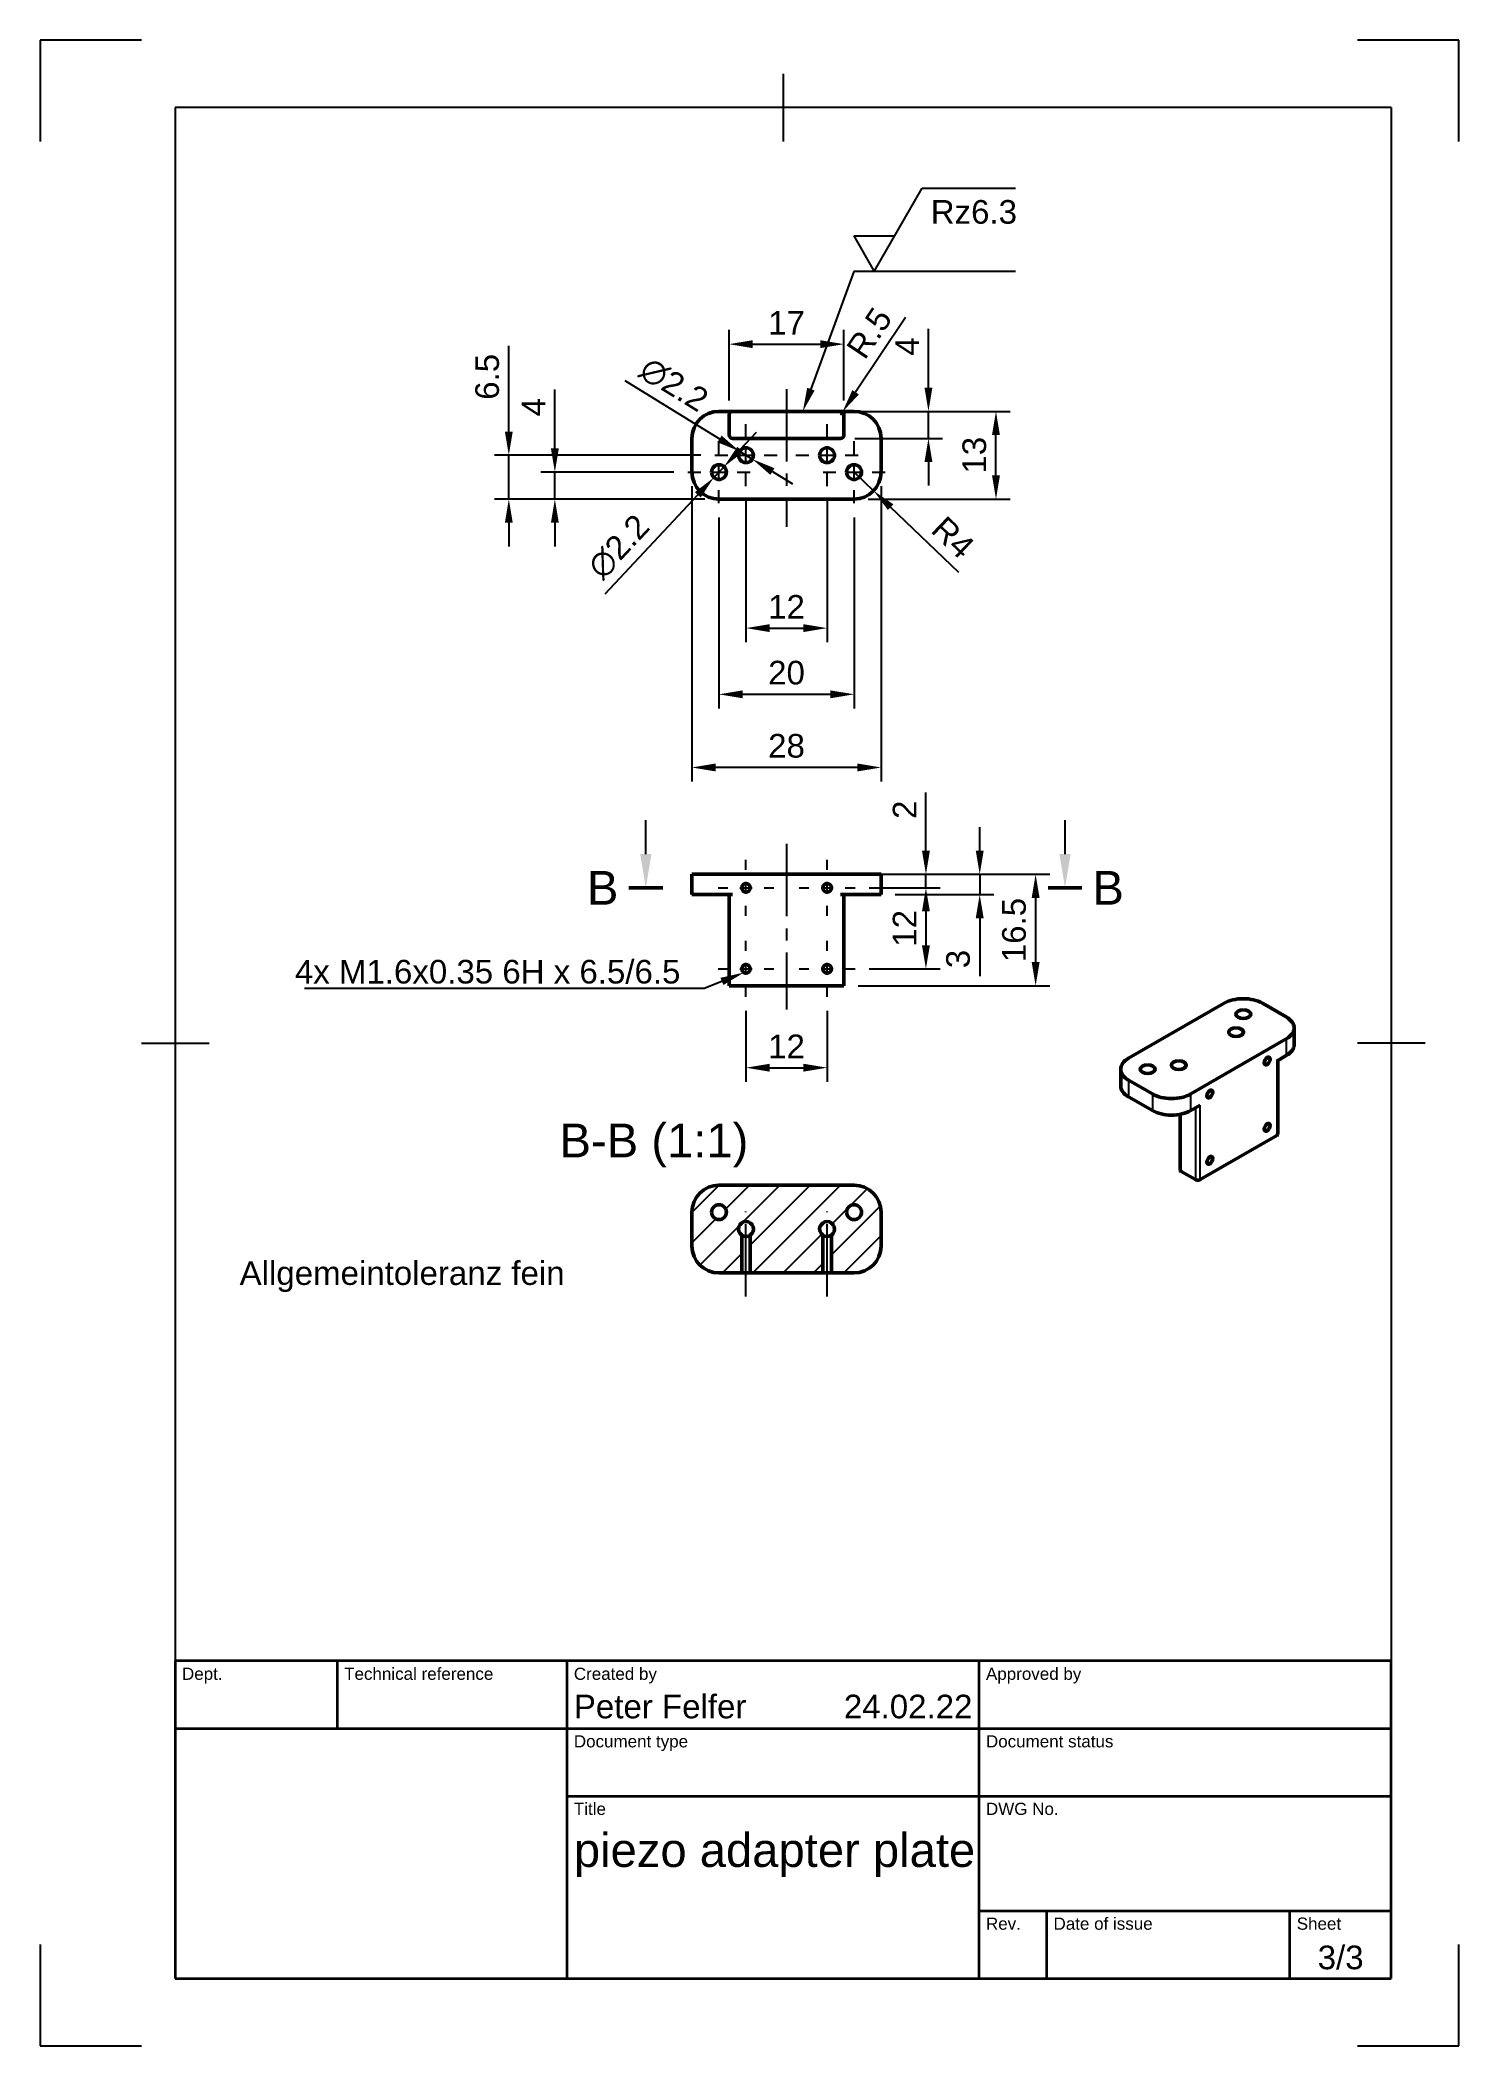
# Model space of a CAD drawing. Header units: millimetres. Extents: x 0 to 210, y 0 to 297.
import ezdxf
from ezdxf import colors
from ezdxf.entities.mleader import LeaderData, LeaderLine
from ezdxf.enums import TextEntityAlignment as Align
from ezdxf.math import Vec2, Vec3

# ---------------------------------------------------------------- set-up
doc = ezdxf.new("R2010")
doc.units = ezdxf.units.MM
doc.header["$LTSCALE"] = 0.75
doc.linetypes.add('CENTER2', pattern=[28.575, 19.05, -3.175, 3.175, -3.175])
for name, color, linetype, lineweight in [('Border', 7, 'Continuous', 25), ('FD_Dimensions', 7, 'Continuous', 25), ('GD&T Symbols', 7, 'Continuous', 25), ('Hatching', 7, 'Continuous', 25), ('Hole Notes', 7, 'Continuous', 25), ('Notes', 7, 'Continuous', 25), ('Section Lines', 7, 'Continuous', 25), ('Smart Centers', 7, 'CENTER2', 25), ('TitleBlock', 7, 'Continuous', 35), ('View Labels', 7, 'Continuous', 25), ('Visible', 7, 'Continuous', 50), ('Visible Narrow', 7, 'Continuous', 25)]:
    doc.layers.add(name, color=color, linetype=linetype, lineweight=lineweight)
doc.styles.add('CustomTextStyle0', font='arial.ttf', dxfattribs={"height": 3.5})
doc.styles.add('FusionTitle', font='arial.ttf')
doc.styles.get("Standard").update_dxf_attribs({"font": 'arial.ttf'})
doc.dimstyles.new('Dim-ISO-25', dxfattribs={"dimtxt": 3.5, "dimasz": 3.5, "dimexe": 2.1, "dimexo": 2.1, "dimgap": 1.4, "dimtad": 1, "dimzin": 12, "dimdsep": 46, "dimtxsty": 'Standard', "dimcen": 0, "dimazin": 3, "dimtp": 0.1, "dimtm": 0.1, "dimtfac": 0.714286, "dimtmove": 0, "dimatfit": 3, "dimfxl": 1, "dimtzin": 12, "dimarcsym": 0})

# ---------------------------------------------------------------- blocks, each defined once
blk = doc.blocks.new('ISO_A4(P)_SHEET')
at = {"layer": 'Border'}
for p, q in [((110, 292), (110, 282)), ((200, 287), (20, 287)), ((20, 287), (20, 10)), ((200, 287), (200, 10)), ((15, 148.5), (25, 148.5)), ((205, 148.5), (195, 148.5)), ((20, 10), (200, 10))]:
    blk.add_line(p, q, dxfattribs=at)
at = {"layer": 'Defpoints'}
for p, q in [((15, 297), (0, 297)), ((0, 297), (0, 282)), ((210, 297), (195, 297)), ((210, 282), (210, 297)), ((0, 15), (0, 0)), ((210, 0), (210, 15)), ((0, 0), (15, 0)), ((195, 0), (210, 0))]:
    blk.add_line(p, q, dxfattribs=at)
blk = doc.blocks.new('ISO_TITLEBLOCK')
at = {"layer": 'TitleBlock'}
for p, q in [((0, 47), (-180, 47)), ((-180, 47), (-180, 0)), ((-156, 37), (-156, 47)), ((-122, 0), (-122, 47)), ((-61, 0), (-61, 47)), ((0, 0), (0, 47)), ((-180, 37), (0, 37)), ((-122, 27), (0, 27)), ((-61, 10), (0, 10)), ((-51, 0), (-51, 10)), ((-15, 0), (-15, 10)), ((-180, 0), (0, 0))]:
    blk.add_line(p, q, dxfattribs=at)
at = {"layer": 'TitleBlock', "style": 'FusionTitle'}
for s, p in [('Dept.', (-179, 46)), ('Technical reference', (-155, 46)), ('Created by', (-121, 46)), ('Approved by', (-60, 46)), ('Document type', (-121, 36)), ('Document status', (-60, 36)), ('Title', (-121, 26)), ('DWG No.', (-60, 26)), ('Rev.', (-60, 9)), ('Date of issue', (-50, 9)), ('Sheet', (-14, 9))]:
    blk.add_text(s, height=1.8, dxfattribs=at).set_placement(p, align=Align.TOP_LEFT)
for tag, height, p in [('DEPT', 3.5, (-179, 42)), ('TECHNICAL_REFERENCE', 3.5, (-155, 42)), ('CREATED_BY', 3.5, (-121, 42)), ('APPROVED_BY', 3.5, (-60, 42)), ('DOCUMENT_TYPE', 3.5, (-121, 32)), ('DOCUMENT_STATUS', 3.5, (-60, 32)), ('TITLE_1', 5, (-121, 21.5)), ('TITLE_2', 5, (-121, 14)), ('TITLE_3', 5, (-121, 6.5)), ('DATE_OF_ISSUE', 3.5, (-50, 5))]:
    blk.add_attdef(tag, text='', height=height, dxfattribs=at).set_placement(p, align=Align.TOP_LEFT)
for tag, p in [('CREATED_DATE', (-62, 42)), ('APPROVED_DATE', (-0.99, 42))]:
    blk.add_attdef(tag, text='', height=3.5, dxfattribs=at).set_placement(p, align=Align.TOP_RIGHT)
for tag, height, p in [('DRAWING_NUMBER', 5, (-30.5, 19.75)), ('REV', 3.5, (-56, 4.85)), ('SHEET', 3.5, (-7.5, 4.85))]:
    blk.add_attdef(tag, text='', height=height, dxfattribs=at).set_placement(p, align=Align.TOP_CENTER)
blk = doc.blocks.new('*U7')
at = {"layer": 'Smart Centers', "color": 0, "ltscale": 0.75, "transparency": 16777216}
blk.add_line((0, 9.777818), (0, -10.579279), dxfattribs=at)
blk = doc.blocks.new('*U8')
at = {"layer": 'Smart Centers', "color": 0, "ltscale": 0.75, "transparency": 16777216}
blk.add_line((0, 14.24499), (0, -10.25), dxfattribs=at)
blk = doc.blocks.new('*D37')
at = {"layer": 'Defpoints', "color": 0, "transparency": 16777216}
for p in [(120.480697, 242.031901), (141.480697, 242.031901), (120.480697, 229.031901)]:
    blk.add_point(p, dxfattribs=at)
at = {"layer": 'FD_Dimensions', "lineweight": -2, "transparency": 16777216}
for p, q in [((122.580697, 242.031901), (143.580697, 242.031901)), ((141.480697, 232.531901), (141.480697, 238.531901)), ((122.580697, 229.031901), (143.580697, 229.031901))]:
    blk.add_line(p, q, dxfattribs=at)
at = {"layer": 'FD_Dimensions', "transparency": 16777216}
for points in [[(140.897364, 238.531901), (142.06403, 238.531901), (141.480697, 242.031901)], [(140.897364, 232.531901), (142.06403, 232.531901), (141.480697, 229.031901)]]:
    blk.add_solid(points, dxfattribs=at)
at = {"layer": 'FD_Dimensions', "color": 0, "transparency": 16777216, "insert": (138.292498, 235.531901), "char_height": 3.5, "attachment_point": 5, "rotation": 90}
blk.add_mtext('13', dxfattribs=at)
blk = doc.blocks.new('*D38')
at = {"layer": 'Defpoints', "color": 0, "transparency": 16777216}
for p in [(96.480697, 233.031901), (124.480697, 233.031901), (96.480697, 189.29936)]:
    blk.add_point(p, dxfattribs=at)
at = {"layer": 'FD_Dimensions', "color": 0, "lineweight": -2, "transparency": 16777216}
for p, q in [((96.480697, 230.931901), (96.480697, 187.19936)), ((124.480697, 230.931901), (124.480697, 187.19936)), ((120.980697, 189.29936), (99.980697, 189.29936))]:
    blk.add_line(p, q, dxfattribs=at)
at = {"layer": 'FD_Dimensions', "color": 0, "transparency": 16777216}
for points in [[(99.980697, 189.882693), (99.980697, 188.716027), (96.480697, 189.29936)], [(120.980697, 189.882693), (120.980697, 188.716027), (124.480697, 189.29936)]]:
    blk.add_solid(points, dxfattribs=at)
at = {"layer": 'FD_Dimensions', "color": 0, "transparency": 16777216, "insert": (110.480697, 192.486366), "char_height": 3.5, "attachment_point": 5}
blk.add_mtext('28', dxfattribs=at)
blk = doc.blocks.new('*U11')
at = {"layer": 'Smart Centers', "color": 0, "ltscale": 0.75, "transparency": 16777216}
for p, q in [((0, 2.678906), (0, 4.6)), ((-4.6, 0), (-2.678906, 0)), ((2.678906, 0), (4.6, 0)), ((0, -4.6), (0, -2.678906))]:
    blk.add_line(p, q, dxfattribs=at)
at = {"layer": 'Smart Centers', "color": 0, "linetype": 'Continuous', "ltscale": 0.75, "transparency": 16777216}
for p, q in [((-0.892969, 0), (0.892969, 0)), ((0, -0.892969), (0, 0.892969))]:
    blk.add_line(p, q, dxfattribs=at)
blk = doc.blocks.new('*U12')
at = {"layer": 'Smart Centers', "color": 0, "ltscale": 0.75, "transparency": 16777216}
for p, q in [((0, 2.678906), (0, 4.6)), ((-4.6, 0), (-2.678906, 0)), ((2.678906, 0), (4.6, 0)), ((0, -4.6), (0, -2.678906))]:
    blk.add_line(p, q, dxfattribs=at)
at = {"layer": 'Smart Centers', "color": 0, "linetype": 'Continuous', "ltscale": 0.75, "transparency": 16777216}
for p, q in [((-0.892969, 0), (0.892969, 0)), ((0, -0.892969), (0, 0.892969))]:
    blk.add_line(p, q, dxfattribs=at)
blk = doc.blocks.new('*U13')
at = {"layer": 'Smart Centers', "color": 0, "ltscale": 0.75, "transparency": 16777216}
for p, q in [((0, 2.678906), (0, 4.6)), ((-4.6, 0), (-2.678906, 0)), ((2.678906, 0), (4.6, 0)), ((0, -4.6), (0, -2.678906))]:
    blk.add_line(p, q, dxfattribs=at)
at = {"layer": 'Smart Centers', "color": 0, "linetype": 'Continuous', "ltscale": 0.75, "transparency": 16777216}
for p, q in [((-0.892969, 0), (0.892969, 0)), ((0, -0.892969), (0, 0.892969))]:
    blk.add_line(p, q, dxfattribs=at)
blk = doc.blocks.new('*U14')
at = {"layer": 'Smart Centers', "color": 0, "ltscale": 0.75, "transparency": 16777216}
for p, q in [((0, 2.678906), (0, 4.6)), ((-4.6, 0), (-2.678906, 0)), ((2.678906, 0), (4.6, 0)), ((0, -4.6), (0, -2.678906))]:
    blk.add_line(p, q, dxfattribs=at)
at = {"layer": 'Smart Centers', "color": 0, "linetype": 'Continuous', "ltscale": 0.75, "transparency": 16777216}
for p, q in [((-0.892969, 0), (0.892969, 0)), ((0, -0.892969), (0, 0.892969))]:
    blk.add_line(p, q, dxfattribs=at)
blk = doc.blocks.new('*D39')
at = {"layer": 'Defpoints', "color": 0, "transparency": 16777216}
for p in [(100.480697, 228.431901), (120.480697, 228.431901), (120.480697, 200.130165)]:
    blk.add_point(p, dxfattribs=at)
at = {"layer": 'FD_Dimensions', "lineweight": -2, "transparency": 16777216}
for p, q in [((100.480697, 226.331901), (100.480697, 198.030165)), ((120.480697, 226.331901), (120.480697, 198.030165)), ((103.980697, 200.130165), (116.980697, 200.130165))]:
    blk.add_line(p, q, dxfattribs=at)
at = {"layer": 'FD_Dimensions', "transparency": 16777216}
for points in [[(103.980697, 200.713498), (103.980697, 199.546831), (100.480697, 200.130165)], [(116.980697, 200.713498), (116.980697, 199.546831), (120.480697, 200.130165)]]:
    blk.add_solid(points, dxfattribs=at)
at = {"layer": 'FD_Dimensions', "color": 0, "transparency": 16777216, "insert": (110.480697, 203.31717), "char_height": 3.5, "attachment_point": 5}
blk.add_mtext('20', dxfattribs=at)
blk = doc.blocks.new('*D40')
at = {"layer": 'Defpoints', "color": 0, "transparency": 16777216}
for p in [(104.480697, 230.931901), (116.480697, 230.931901), (116.480697, 209.931901)]:
    blk.add_point(p, dxfattribs=at)
at = {"layer": 'FD_Dimensions', "lineweight": -2, "transparency": 16777216}
for p, q in [((104.480697, 228.831901), (104.480697, 207.831901)), ((116.480697, 228.831901), (116.480697, 207.831901)), ((107.980697, 209.931901), (112.980697, 209.931901))]:
    blk.add_line(p, q, dxfattribs=at)
at = {"layer": 'FD_Dimensions', "transparency": 16777216}
for points in [[(107.980697, 210.515234), (107.980697, 209.348567), (104.480697, 209.931901)], [(112.980697, 210.515234), (112.980697, 209.348567), (116.480697, 209.931901)]]:
    blk.add_solid(points, dxfattribs=at)
at = {"layer": 'FD_Dimensions', "color": 0, "transparency": 16777216, "insert": (110.480697, 213.089063), "char_height": 3.5, "attachment_point": 5}
blk.add_mtext('12', dxfattribs=at)
blk = doc.blocks.new('*U17')
at = {"layer": 'Smart Centers', "color": 0, "ltscale": 0.75, "transparency": 16777216}
for p, q in [((0, 2.678906), (0, 4.1355)), ((-4.1355, 0), (-2.678906, 0)), ((2.678906, 0), (4.1355, 0)), ((0, -4.1355), (0, -2.678906))]:
    blk.add_line(p, q, dxfattribs=at)
at = {"layer": 'Smart Centers', "color": 0, "linetype": 'Continuous', "ltscale": 0.75, "transparency": 16777216}
for p, q in [((-0.892969, 0), (0.892969, 0)), ((0, -0.892969), (0, 0.892969))]:
    blk.add_line(p, q, dxfattribs=at)
blk = doc.blocks.new('*U18')
at = {"layer": 'Smart Centers', "color": 0, "ltscale": 0.75, "transparency": 16777216}
for p, q in [((0, 2.678906), (0, 4.1355)), ((-4.1355, 0), (-2.678906, 0)), ((2.678906, 0), (4.1355, 0)), ((0, -4.1355), (0, -2.678906))]:
    blk.add_line(p, q, dxfattribs=at)
at = {"layer": 'Smart Centers', "color": 0, "linetype": 'Continuous', "ltscale": 0.75, "transparency": 16777216}
for p, q in [((-0.892969, 0), (0.892969, 0)), ((0, -0.892969), (0, 0.892969))]:
    blk.add_line(p, q, dxfattribs=at)
blk = doc.blocks.new('*U19')
at = {"layer": 'Smart Centers', "color": 0, "ltscale": 0.75, "transparency": 16777216}
for p, q in [((0, 2.678906), (0, 4.1355)), ((-4.1355, 0), (-2.678906, 0)), ((2.678906, 0), (4.1355, 0)), ((0, -4.1355), (0, -2.678906))]:
    blk.add_line(p, q, dxfattribs=at)
at = {"layer": 'Smart Centers', "color": 0, "linetype": 'Continuous', "ltscale": 0.75, "transparency": 16777216}
for p, q in [((-0.892969, 0), (0.892969, 0)), ((0, -0.892969), (0, 0.892969))]:
    blk.add_line(p, q, dxfattribs=at)
blk = doc.blocks.new('*U20')
at = {"layer": 'Smart Centers', "color": 0, "ltscale": 0.75, "transparency": 16777216}
for p, q in [((0, 2.678906), (0, 4.1355)), ((-4.1355, 0), (-2.678906, 0)), ((2.678906, 0), (4.1355, 0)), ((0, -4.1355), (0, -2.678906))]:
    blk.add_line(p, q, dxfattribs=at)
at = {"layer": 'Smart Centers', "color": 0, "linetype": 'Continuous', "ltscale": 0.75, "transparency": 16777216}
for p, q in [((-0.892969, 0), (0.892969, 0)), ((0, -0.892969), (0, 0.892969))]:
    blk.add_line(p, q, dxfattribs=at)
blk = doc.blocks.new('*D41')
at = {"layer": 'Defpoints', "color": 0, "transparency": 16777216}
for p in [(104.480696, 155.342079), (116.480696, 155.342079), (116.480696, 144.842079)]:
    blk.add_point(p, dxfattribs=at)
at = {"layer": 'FD_Dimensions', "lineweight": -2, "transparency": 16777216}
for p, q in [((104.480696, 153.242079), (104.480696, 142.742079)), ((116.480696, 153.242079), (116.480696, 142.742079)), ((107.980696, 144.842079), (112.980696, 144.842079))]:
    blk.add_line(p, q, dxfattribs=at)
at = {"layer": 'FD_Dimensions', "transparency": 16777216}
for points in [[(107.980696, 145.425412), (107.980696, 144.258746), (104.480696, 144.842079)], [(112.980696, 145.425412), (112.980696, 144.258746), (116.480696, 144.842079)]]:
    blk.add_solid(points, dxfattribs=at)
at = {"layer": 'FD_Dimensions', "color": 0, "transparency": 16777216, "insert": (110.480696, 147.999241), "char_height": 3.5, "attachment_point": 5}
blk.add_mtext('12', dxfattribs=at)
blk = doc.blocks.new('*D42')
at = {"layer": 'Defpoints', "color": 0, "transparency": 16777216}
for p in [(120.616196, 171.477579), (120.616196, 159.477579), (131.116196, 159.477579)]:
    blk.add_point(p, dxfattribs=at)
at = {"layer": 'FD_Dimensions', "lineweight": -2, "transparency": 16777216}
for p, q in [((122.716196, 171.477579), (133.216196, 171.477579)), ((131.116196, 167.977579), (131.116196, 162.977579)), ((122.716196, 159.477579), (133.216196, 159.477579))]:
    blk.add_line(p, q, dxfattribs=at)
at = {"layer": 'FD_Dimensions', "transparency": 16777216}
for points in [[(130.532863, 167.977579), (131.69953, 167.977579), (131.116196, 171.477579)], [(130.532863, 162.977579), (131.69953, 162.977579), (131.116196, 159.477579)]]:
    blk.add_solid(points, dxfattribs=at)
at = {"layer": 'FD_Dimensions', "color": 0, "transparency": 16777216, "insert": (127.959034, 165.477579), "char_height": 3.5, "attachment_point": 5, "rotation": 90}
blk.add_mtext('12', dxfattribs=at)
blk = doc.blocks.new('*D43')
at = {"layer": 'Defpoints', "color": 0, "transparency": 16777216}
for p in [(124.480696, 173.477579), (124.480696, 170.477579), (139.073844, 170.477579)]:
    blk.add_point(p, dxfattribs=at)
at = {"layer": 'FD_Dimensions', "lineweight": -2, "transparency": 16777216}
for p, q in [((139.073844, 176.977579), (139.073844, 180.477579)), ((126.580696, 173.477579), (141.173844, 173.477579)), ((139.073844, 173.477579), (139.073844, 170.477579)), ((126.580696, 170.477579), (141.173844, 170.477579)), ((139.073844, 166.977579), (139.073844, 158.385628))]:
    blk.add_line(p, q, dxfattribs=at)
at = {"layer": 'FD_Dimensions', "transparency": 16777216}
for points in [[(138.490511, 176.977579), (139.657177, 176.977579), (139.073844, 173.477579)], [(138.490511, 166.977579), (139.657177, 166.977579), (139.073844, 170.477579)]]:
    blk.add_solid(points, dxfattribs=at)
at = {"layer": 'FD_Dimensions', "color": 0, "transparency": 16777216, "insert": (135.885645, 160.931603), "char_height": 3.5, "attachment_point": 5, "rotation": 90}
blk.add_mtext('3', dxfattribs=at)
blk = doc.blocks.new('*D44')
at = {"layer": 'Defpoints', "color": 0, "transparency": 16777216}
for p in [(124.480696, 173.477579), (118.980696, 156.977579), (147.353282, 156.977579)]:
    blk.add_point(p, dxfattribs=at)
at = {"layer": 'FD_Dimensions', "lineweight": -2, "transparency": 16777216}
for p, q in [((126.580696, 173.477579), (149.453282, 173.477579)), ((147.353282, 169.977579), (147.353282, 160.477579)), ((121.080696, 156.977579), (149.453282, 156.977579))]:
    blk.add_line(p, q, dxfattribs=at)
at = {"layer": 'FD_Dimensions', "transparency": 16777216}
for points in [[(146.769948, 169.977579), (147.936615, 169.977579), (147.353282, 173.477579)], [(146.769948, 160.477579), (147.936615, 160.477579), (147.353282, 156.977579)]]:
    blk.add_solid(points, dxfattribs=at)
at = {"layer": 'FD_Dimensions', "color": 0, "transparency": 16777216, "insert": (144.166276, 165.227579), "char_height": 3.5, "attachment_point": 5, "rotation": 90}
blk.add_mtext('16.5', dxfattribs=at)
blk = doc.blocks.new('*D45')
at = {"layer": 'Defpoints', "color": 0, "transparency": 16777216}
for p in [(120.480696, 173.477579), (131.116196, 173.477579), (120.616196, 171.477579)]:
    blk.add_point(p, dxfattribs=at)
at = {"layer": 'FD_Dimensions', "lineweight": -2, "transparency": 16777216}
for p, q in [((131.116196, 176.977579), (131.116196, 185.595792)), ((122.580696, 173.477579), (133.216196, 173.477579)), ((131.116196, 171.477579), (131.116196, 173.477579)), ((122.716196, 171.477579), (133.216196, 171.477579)), ((131.116196, 167.977579), (131.116196, 164.477579))]:
    blk.add_line(p, q, dxfattribs=at)
at = {"layer": 'FD_Dimensions', "transparency": 16777216}
for points in [[(130.532863, 176.977579), (131.69953, 176.977579), (131.116196, 173.477579)], [(130.532863, 167.977579), (131.69953, 167.977579), (131.116196, 171.477579)]]:
    blk.add_solid(points, dxfattribs=at)
at = {"layer": 'FD_Dimensions', "color": 0, "transparency": 16777216, "insert": (127.959034, 183.036685), "char_height": 3.5, "attachment_point": 5, "rotation": 90}
blk.add_mtext('2', dxfattribs=at)
blk = doc.blocks.new('*D46')
at = {"layer": 'Defpoints', "color": 0, "transparency": 16777216}
for p in [(118.480697, 242.031901), (118.480697, 238.031901), (131.485528, 238.031901)]:
    blk.add_point(p, dxfattribs=at)
at = {"layer": 'FD_Dimensions', "color": 0, "lineweight": -2, "transparency": 16777216}
for p, q in [((131.485528, 245.531901), (131.485528, 254.252774)), ((120.580697, 242.031901), (133.585528, 242.031901)), ((131.485528, 238.031901), (131.485528, 242.031901)), ((120.580697, 238.031901), (133.585528, 238.031901)), ((131.485528, 234.531901), (131.485528, 231.031901))]:
    blk.add_line(p, q, dxfattribs=at)
at = {"layer": 'FD_Dimensions', "color": 0, "transparency": 16777216}
for points in [[(130.902195, 245.531901), (132.068861, 245.531901), (131.485528, 242.031901)], [(130.902195, 234.531901), (132.068861, 234.531901), (131.485528, 238.031901)]]:
    blk.add_solid(points, dxfattribs=at)
at = {"layer": 'FD_Dimensions', "color": 0, "transparency": 16777216, "insert": (128.335528, 251.642337), "char_height": 3.5, "attachment_point": 5, "rotation": 90}
blk.add_mtext('4', dxfattribs=at)
blk = doc.blocks.new('*D47')
at = {"layer": 'Defpoints', "color": 0, "transparency": 16777216}
for p in [(118.980697, 251.979324), (101.980697, 241.531901), (118.980697, 241.531901)]:
    blk.add_point(p, dxfattribs=at)
at = {"layer": 'FD_Dimensions', "lineweight": -2, "transparency": 16777216}
for p, q in [((101.980697, 243.631901), (101.980697, 254.079324)), ((118.980697, 243.631901), (118.980697, 254.079324)), ((105.480697, 251.979324), (115.480697, 251.979324))]:
    blk.add_line(p, q, dxfattribs=at)
at = {"layer": 'FD_Dimensions', "transparency": 16777216}
for points in [[(105.480697, 252.562657), (105.480697, 251.395991), (101.980697, 251.979324)], [(115.480697, 252.562657), (115.480697, 251.395991), (118.980697, 251.979324)]]:
    blk.add_solid(points, dxfattribs=at)
at = {"layer": 'FD_Dimensions', "color": 0, "transparency": 16777216, "insert": (110.480697, 255.136486), "char_height": 3.5, "attachment_point": 5}
blk.add_mtext('17', dxfattribs=at)
blk = doc.blocks.new('*D48')
at = {"layer": 'Defpoints', "color": 0, "transparency": 16777216}
for p in [(99.729587, 232.228263), (101.231807, 233.835539)]:
    blk.add_point(p, dxfattribs=at)
at = {"layer": 'FD_Dimensions', "color": 0, "lineweight": -2, "transparency": 16777216}
for p, q in [((103.621701, 236.392569), (106.011595, 238.9496)), ((101.231807, 233.835539), (99.729587, 232.228263)), ((83.631407, 215.004263), (97.339693, 229.671232))]:
    blk.add_line(p, q, dxfattribs=at)
at = {"layer": 'FD_Dimensions', "color": 0, "transparency": 16777216}
for points in [[(103.195529, 236.790885), (104.047873, 235.994254), (101.231807, 233.835539)], [(96.913521, 230.069548), (97.765865, 229.272916), (99.729587, 232.228263)]]:
    blk.add_solid(points, dxfattribs=at)
at = {"layer": 'FD_Dimensions', "color": 0, "transparency": 16777216, "insert": (85.650879, 221.975689), "char_height": 3.5, "attachment_point": 5, "rotation": 46.93504421}
blk.add_mtext('∅2.2', dxfattribs=at)
blk = doc.blocks.new('*D49')
at = {"layer": 'Defpoints', "color": 0, "transparency": 16777216}
for p in [(103.544472, 236.109381), (105.416921, 234.95442)]:
    blk.add_point(p, dxfattribs=at)
at = {"layer": 'FD_Dimensions', "lineweight": -2, "transparency": 16777216}
for p, q in [((86.56964, 246.579767), (100.565576, 237.946819)), ((105.416921, 234.95442), (103.544472, 236.109381)), ((108.395818, 233.116983), (111.374714, 231.279546))]:
    blk.add_line(p, q, dxfattribs=at)
at = {"layer": 'FD_Dimensions', "transparency": 16777216}
for points in [[(100.871815, 238.443301), (100.259336, 237.450336), (103.544472, 236.109381)], [(108.702057, 233.613466), (108.089578, 232.6205), (105.416921, 234.95442)]]:
    blk.add_solid(points, dxfattribs=at)
at = {"layer": 'FD_Dimensions', "color": 0, "transparency": 16777216, "insert": (93.802669, 245.977825), "char_height": 3.5, "attachment_point": 5, "rotation": 328.33295858}
blk.add_mtext('∅2.2', dxfattribs=at)
blk = doc.blocks.new('*D50')
at = {"layer": 'Defpoints', "color": 0, "transparency": 16777216}
for p in [(120.480697, 233.031901), (123.368461, 230.264083)]:
    blk.add_point(p, dxfattribs=at)
at = {"layer": 'FD_Dimensions', "lineweight": -2, "transparency": 16777216}
for p, q in [((120.480697, 233.031901), (123.368461, 230.264083)), ((135.990303, 218.166502), (125.895255, 227.842242))]:
    blk.add_line(p, q, dxfattribs=at)
at = {"layer": 'FD_Dimensions', "transparency": 16777216}
blk.add_solid([(126.298895, 228.263374), (125.491615, 227.42111), (123.368461, 230.264083)], dxfattribs=at)
at = {"layer": 'FD_Dimensions', "color": 0, "transparency": 16777216, "insert": (135.127121, 223.357068), "char_height": 3.5, "attachment_point": 5, "rotation": 316.21495055}
blk.add_mtext('R4', dxfattribs=at)
blk = doc.blocks.new('*D51')
at = {"layer": 'Defpoints', "color": 0, "transparency": 16777216}
for p in [(118.480697, 241.531901), (118.758631, 241.947536)]:
    blk.add_point(p, dxfattribs=at)
at = {"layer": 'FD_Dimensions', "lineweight": -2, "transparency": 16777216}
for p, q in [((128.113128, 255.936704), (120.704166, 244.856985)), ((118.480697, 241.531901), (118.758631, 241.947536))]:
    blk.add_line(p, q, dxfattribs=at)
at = {"layer": 'FD_Dimensions', "transparency": 16777216}
blk.add_solid([(120.219258, 245.181241), (121.189075, 244.532729), (118.758631, 241.947536)], dxfattribs=at)
at = {"layer": 'FD_Dimensions', "color": 0, "transparency": 16777216, "insert": (122.738104, 253.61914), "char_height": 3.5, "attachment_point": 5, "rotation": 56.22953991}
blk.add_mtext('R.5', dxfattribs=at)
blk = doc.blocks.new('*U32')
at = {"layer": 'Smart Centers', "color": 0, "ltscale": 0.75, "transparency": 16777216}
blk.add_line((0, -6.301074), (0, 6.301074), dxfattribs=at)
blk = doc.blocks.new('*U33')
at = {"layer": 'Smart Centers', "color": 0, "ltscale": 0.75, "transparency": 16777216}
blk.add_line((0, -6.301074), (0, 6.301074), dxfattribs=at)
blk = doc.blocks.new('*D52')
at = {"layer": 'Defpoints', "color": 0, "transparency": 16777216}
for p in [(76.19055, 233.031901), (95.880697, 233.031901), (100.480697, 229.031901)]:
    blk.add_point(p, dxfattribs=at)
at = {"layer": 'FD_Dimensions', "lineweight": -2, "transparency": 16777216}
for p, q in [((76.19055, 236.531901), (76.19055, 245.252774)), ((93.780697, 233.031901), (74.09055, 233.031901)), ((76.19055, 229.031901), (76.19055, 233.031901)), ((98.380697, 229.031901), (74.09055, 229.031901)), ((76.19055, 225.531901), (76.19055, 222.031901))]:
    blk.add_line(p, q, dxfattribs=at)
at = {"layer": 'FD_Dimensions', "transparency": 16777216}
for points in [[(75.607217, 236.531901), (76.773883, 236.531901), (76.19055, 233.031901)], [(75.607217, 225.531901), (76.773883, 225.531901), (76.19055, 229.031901)]]:
    blk.add_solid(points, dxfattribs=at)
at = {"layer": 'FD_Dimensions', "color": 0, "transparency": 16777216, "insert": (73.04055, 242.642337), "char_height": 3.5, "attachment_point": 5, "rotation": 90}
blk.add_mtext('4', dxfattribs=at)
blk = doc.blocks.new('*D53')
at = {"layer": 'Defpoints', "color": 0, "transparency": 16777216}
for p in [(69.373867, 235.531901), (99.880697, 235.531901), (100.480697, 229.031901)]:
    blk.add_point(p, dxfattribs=at)
at = {"layer": 'FD_Dimensions', "lineweight": -2, "transparency": 16777216}
for p, q in [((69.373867, 239.031901), (69.373867, 251.749363)), ((97.780697, 235.531901), (67.273867, 235.531901)), ((69.373867, 229.031901), (69.373867, 235.531901)), ((98.380697, 229.031901), (67.273867, 229.031901)), ((69.373867, 225.531901), (69.373867, 222.031901))]:
    blk.add_line(p, q, dxfattribs=at)
at = {"layer": 'FD_Dimensions', "transparency": 16777216}
for points in [[(68.790533, 239.031901), (69.9572, 239.031901), (69.373867, 235.531901)], [(68.790533, 225.531901), (69.9572, 225.531901), (69.373867, 229.031901)]]:
    blk.add_solid(points, dxfattribs=at)
at = {"layer": 'FD_Dimensions', "color": 0, "transparency": 16777216, "insert": (66.186861, 247.140632), "char_height": 3.5, "attachment_point": 5, "rotation": 90}
blk.add_mtext('6.5', dxfattribs=at)

msp = doc.modelspace()

# ---------------------------------------------------------------- hatches: boundary and pattern name
at = {"layer": 'Hatching'}
h = msp.add_hatch(dxfattribs=at)
h.set_pattern_fill('ANSI31', color=256, style=0)
edge = h.paths.add_edge_path(flags=0)
edge.add_line((120.480696, 127.451621), (100.480696, 127.451621))
edge.add_ellipse((100.480696, 123.451621), major_axis=(0, 4), ratio=1, start_angle=360, end_angle=450)
edge.add_line((96.480696, 123.451621), (96.480696, 118.451621))
edge.add_ellipse((100.480696, 118.451621), major_axis=(-4, 0), ratio=1, start_angle=0, end_angle=90)
edge.add_line((100.480696, 114.451621), (103.845196, 114.451621))
edge.add_line((103.845196, 114.451621), (103.845196, 120.053768))
edge.add_ellipse((104.480696, 120.951621), major_axis=(-0.6355, -0.897853), ratio=1, start_angle=70.58169873, end_angle=0, ccw=False)
edge.add_line((105.116196, 120.053768), (105.116196, 114.451621))
edge.add_line((105.116196, 114.451621), (115.845196, 114.451621))
edge.add_line((115.845196, 114.451621), (115.845196, 120.053768))
edge.add_ellipse((116.480696, 120.951621), major_axis=(-0.6355, -0.897853), ratio=1, start_angle=70.58169873, end_angle=360, ccw=False)
edge.add_line((117.116196, 120.053768), (117.116196, 114.451621))
edge.add_line((117.116196, 114.451621), (120.480696, 114.451621))
edge.add_ellipse((120.480696, 118.451621), major_axis=(0, -4), ratio=1, start_angle=360, end_angle=450)
edge.add_line((124.480696, 118.451621), (124.480696, 123.451621))
edge.add_ellipse((120.480696, 123.451621), major_axis=(4, 0), ratio=1, start_angle=360, end_angle=450)
edge = h.paths.add_edge_path(flags=0)
edge.add_ellipse((120.480696, 123.451621), major_axis=(1.1, 0), ratio=1, start_angle=0, end_angle=360, ccw=False)
edge = h.paths.add_edge_path(flags=0)
edge.add_ellipse((100.480696, 123.451621), major_axis=(1.1, 0), ratio=1, start_angle=0, end_angle=360, ccw=False)

# ---------------------------------------------------------------- linework, layer by layer
at = {"layer": 'GD&T Symbols'}
for p, q in [((130.577162, 275.081761), (144.376952, 275.081761)), ((120.429424, 268.005363), (126.491601, 268.005363)), ((120.429424, 262.755363), (114.089024, 245.321136)), ((144.376952, 262.755363), (120.429424, 262.755363))]:
    msp.add_line(p, q, dxfattribs=at)
msp.add_lwpolyline([(120.429424, 268.005363), (123.460512, 262.755363), (130.577162, 275.081761)], dxfattribs=at)
at = {"layer": 'GD&T Symbols', "linetype": 'Continuous'}
msp.add_solid([(114.63723, 245.121767), (113.540818, 245.520505), (112.89281, 242.031901)], dxfattribs=at)
at = {"layer": 'Section Lines'}
for p, q in [((89.654708, 176.477579), (89.654708, 181.477579)), ((151.703362, 176.477579), (151.703362, 181.477579))]:
    msp.add_line(p, q, dxfattribs=at)
at = {"layer": 'Section Lines', "lineweight": 50}
for p, q in [((87.154708, 171.477579), (92.154708, 171.477579)), ((154.203362, 171.477579), (149.203362, 171.477579))]:
    msp.add_line(p, q, dxfattribs=at)
at = {"layer": 'Section Lines'}
for points in [[(90.488042, 176.477579), (89.654708, 171.477579), (88.821375, 176.477579)], [(152.536695, 176.477579), (151.703362, 171.477579), (150.870028, 176.477579)]]:
    msp.add_solid(points, dxfattribs=at)
at = {"layer": 'Visible', "extrusion": (-2e-16, 2.967e-13, -1)}
for p, q in [((102.480697, 242.031901), (100.480697, 242.031901)), ((101.980697, 241.531901), (101.980697, 238.531901)), ((118.480697, 242.031901), (102.480697, 242.031901)), ((120.480697, 242.031901), (118.480697, 242.031901)), ((118.980697, 238.531901), (118.980697, 241.531901)), ((96.480697, 238.031901), (96.480697, 233.031901)), ((102.480697, 238.031901), (118.480697, 238.031901)), ((124.480697, 233.031901), (124.480697, 238.031901)), ((100.480697, 229.031901), (120.480697, 229.031901))]:
    msp.add_line(p, q, dxfattribs=at)
at = {"layer": 'Visible', "extrusion": (0, 1, 0)}
for p, q in [((96.480696, 173.477579), (100.480696, 173.477579)), ((96.480696, 173.477579), (96.480696, 170.477579)), ((100.480696, 173.477579), (120.480696, 173.477579)), ((120.480696, 173.477579), (124.480696, 173.477579)), ((124.480696, 170.477579), (124.480696, 173.477579)), ((100.480696, 170.477579), (96.480696, 170.477579)), ((102.480696, 170.477579), (100.480696, 170.477579)), ((101.980696, 170.477579), (101.980696, 156.977579)), ((120.480696, 170.477579), (118.480696, 170.477579)), ((118.980696, 156.977579), (118.980696, 170.477579)), ((124.480696, 170.477579), (120.480696, 170.477579)), ((102.480696, 156.977579), (101.980696, 156.977579)), ((118.480696, 156.977579), (102.480696, 156.977579)), ((118.980696, 156.977579), (118.480696, 156.977579))]:
    msp.add_line(p, q, dxfattribs=at)
at = {"layer": 'Visible', "extrusion": (-1e-16, 0.817547, 0.575862)}
for p, q in [((175.258701, 154.38604), (161.116566, 146.242126)), ((184.451089, 152.350062), (180.915555, 154.38604)), ((170.308954, 140.948582), (184.451089, 149.092496)), ((185.622662, 150.721279), (185.622662, 148.268637)), ((184.451089, 146.639855), (183.036876, 145.825463)), ((183.183322, 145.909796), (183.183322, 134.992175)), ((159.944993, 144.613343), (159.944993, 142.160702)), ((161.116566, 142.98456), (164.652099, 140.948582)), ((164.652099, 138.49594), (161.116566, 140.531919)), ((168.748294, 137.94003), (168.748294, 129.69863)), ((171.723167, 139.310332), (170.308954, 138.49594)), ((183.036876, 134.788577), (171.723167, 128.273445)), ((171.01606, 128.273445), (168.89474, 129.495033))]:
    msp.add_line(p, q, dxfattribs=at)
at = {"layer": 'Visible'}
for p, q in [((120.480696, 127.451621), (100.480696, 127.451621)), ((96.480696, 123.451621), (96.480696, 118.451621)), ((124.480696, 118.451621), (124.480696, 123.451621)), ((103.845196, 114.451621), (103.845196, 120.053768)), ((105.116196, 120.053768), (105.116196, 114.451621)), ((115.845196, 114.451621), (115.845196, 120.053768)), ((117.116196, 120.053768), (117.116196, 114.451621)), ((100.480696, 114.451621), (103.845196, 114.451621)), ((105.116196, 114.451621), (103.845196, 114.451621)), ((105.116196, 114.451621), (115.845196, 114.451621)), ((117.116196, 114.451621), (115.845196, 114.451621)), ((117.116196, 114.451621), (120.480696, 114.451621))]:
    msp.add_line(p, q, dxfattribs=at)
at = {"layer": 'Visible', "extrusion": (-2e-16, 2.967e-13, -1)}
for centre in [(-104.480697, 235.531901), (-116.480697, 235.531901), (-100.480697, 233.031901), (-120.480697, 233.031901)]:
    msp.add_circle(centre, 1.1, dxfattribs=at)
at = {"layer": 'Visible', "extrusion": (2e-16, 0, -1)}
for centre in [(-104.480696, 171.477579), (-116.480696, 171.477579), (-104.480696, 159.477579), (-116.480696, 159.477579)]:
    msp.add_circle(centre, 0.6355, dxfattribs=at)
at = {"layer": 'Visible', "extrusion": (0, 0, -1)}
for centre in [(-100.480696, 123.451621), (-120.480696, 123.451621)]:
    msp.add_circle(centre, 1.1, dxfattribs=at)
at = {"layer": 'Visible', "extrusion": (-2e-16, 2.967e-13, -1)}
for centre, radius, start, end in [((-100.480697, 238.031901), 4, 0, 90), ((-102.480697, 241.531901), 0.5, 0, 90), ((-118.480697, 241.531901), 0.5, 90, 180), ((-120.480697, 238.031901), 4, 90, 180), ((-102.480697, 238.531901), 0.5, 270, 0), ((-118.480697, 238.531901), 0.5, 180, 270)]:
    msp.add_arc(centre, radius, start, end, dxfattribs=at)
at = {"layer": 'Visible'}
for centre, radius, start, end in [((100.480697, 233.031901), 4, 180, 270), ((120.480697, 233.031901), 4, 270, 0), ((100.480696, 123.451621), 4, 90, 180), ((120.480696, 123.451621), 4, 0, 90), ((104.480696, 120.951621), 1.1, 234.709151, 305.290849), ((116.480696, 120.951621), 1.1, 234.709151, 305.290849), ((100.480696, 118.451621), 4, 180, 270), ((120.480696, 118.451621), 4, 270, 0)]:
    msp.add_arc(centre, radius, start, end, dxfattribs=at)
at = {"layer": 'Visible', "extrusion": (0, 0, -1)}
for centre in [(-104.480696, 120.951621), (-116.480696, 120.951621)]:
    msp.add_arc(centre, 1.1, 305.290849, 234.709151, dxfattribs=at)
at = {"layer": 'Visible'}
for centre, major_axis, start_param, end_param in [((178.087128, 152.757257), (4, 0), 0.7853981634, 2.3561944902), ((163.944993, 144.613343), (4, 0), 2.3561944902, 3.926990817), ((181.622662, 148.268637), (4, 0), -0.7853981634, 0), ((167.480527, 140.124723), (4, 0), 3.926990817, 5.4977871438), ((182.683322, 134.992175), (-0.5, 0), 2.3561944902, 3.1415926536), ((169.248294, 129.69863), (-0.5, 0), 0, 0.7853981634), ((171.369614, 128.477043), (-0.5, 0), 0.7853981634, 2.3561944902)]:
    msp.add_ellipse(centre, major_axis=major_axis, ratio=0.575861701, start_param=start_param, end_param=end_param, dxfattribs=at)
at = {"layer": 'Visible', "extrusion": (1e-16, 1e-16, -1)}
msp.add_ellipse((178.087128, 152.757257), major_axis=(-1.1, 0), ratio=0.575861701, start_param=1.5707963268, end_param=7.853981634, dxfattribs=at)
at = {"layer": 'Visible', "extrusion": (0, -1e-16, -1)}
msp.add_ellipse((181.622662, 150.721279), major_axis=(-4, 0), ratio=0.575861701, start_param=2.3561944902, end_param=3.926990817, dxfattribs=at)
at = {"layer": 'Visible', "extrusion": (0, 1e-16, -1)}
for centre, major_axis, start_param, end_param in [((177.026468, 150.110485), (-1.1, 0), 1.5707963268, 7.853981634), ((168.541187, 145.224137), (-1.1, 0), 1.5707963268, 7.853981634), ((163.944993, 142.160702), (-4, 0), -0.7853981634, 0)]:
    msp.add_ellipse(centre, major_axis=major_axis, ratio=0.575861701, start_param=start_param, end_param=end_param, dxfattribs=at)
at = {"layer": 'Visible', "extrusion": (1e-16, -1e-16, -1)}
for centre in [(181.622662, 145.828619), (173.137381, 140.94227), (181.622662, 136.018053), (173.137381, 131.131705)]:
    msp.add_ellipse(centre, major_axis=(0.317135, 0.550714), ratio=0.5780931159, start_param=1.5707963268, end_param=7.853981634, dxfattribs=at)
at = {"layer": 'Visible', "extrusion": (0, -2e-16, -1)}
for centre, major_axis, start_param, end_param in [((163.944993, 144.613343), (-1.1, 0), 1.5707963268, 7.853981634), ((167.480527, 142.577364), (-4, 0), 3.926990817, 5.4977871438)]:
    msp.add_ellipse(centre, major_axis=major_axis, ratio=0.575861701, start_param=start_param, end_param=end_param, dxfattribs=at)
at = {"layer": 'Visible Narrow', "extrusion": (-1e-16, 0.817547, 0.575862)}
for p, q in [((184.451089, 149.092496), (184.451089, 146.639855)), ((183.036876, 145.825463), (183.036876, 134.788577)), ((161.116566, 142.98456), (161.116566, 140.531919)), ((164.652099, 140.948582), (164.652099, 138.49594)), ((170.308954, 138.49594), (170.308954, 140.948582)), ((168.89474, 129.495033), (168.89474, 137.970046)), ((171.01606, 138.903136), (171.01606, 128.273445)), ((171.723167, 128.273445), (171.723167, 139.310332))]:
    msp.add_line(p, q, dxfattribs=at)

# ---------------------------------------------------------------- block references
at = {"layer": 'Border'}
msp.add_blockref('ISO_A4(P)_SHEET', (0, 0), dxfattribs=at)
at = {"layer": 'Smart Centers', "ltscale": 0.75}
for name, p in [('*U7', (110.480697, 235.531901)), ('*U12', (100.480697, 233.031901)), ('*U11', (104.480697, 235.531901)), ('*U13', (116.480697, 235.531901)), ('*U14', (120.480697, 233.031901)), ('*U17', (104.480696, 171.477579)), ('*U8', (110.480696, 163.727579)), ('*U20', (116.480696, 171.477579)), ('*U18', (104.480696, 159.477579)), ('*U19', (116.480696, 159.477579)), ('*U32', (104.480696, 117.252695)), ('*U33', (116.480696, 117.252695))]:
    msp.add_blockref(name, p, dxfattribs=at)
at = {"layer": 'TitleBlock'}
msp.add_blockref('ISO_TITLEBLOCK', (200, 10), dxfattribs=at).add_auto_attribs({'CREATED_DATE': '24.02.22', 'SHEET': '3/3', 'TITLE_1': 'piezo adapter plate', 'CREATED_BY': 'Peter Felfer'})

# ---------------------------------------------------------------- texts
at = {"layer": 'GD&T Symbols', "color": 7, "style": 'CustomTextStyle0'}
msp.add_text('Rz6.3', height=3.5, dxfattribs=at).set_placement((131.826133, 269.817436))
at = {"layer": 'Notes', "insert": (29.530508, 116.175022), "char_height": 3.5, "attachment_point": 1}
msp.add_mtext_dynamic_manual_height_columns('Allgemeintoleranz fein', width=58.728349, gutter_width=17.5, heights=[0], dxfattribs=at)
at = {"layer": 'Section Lines', "char_height": 5, "attachment_point": 5}
for insert in [(83.266918, 171.477579), (158.091152, 171.477579)]:
    msp.add_mtext('B', dxfattribs=dict(at, insert=insert))
at = {"layer": 'View Labels', "insert": (90.856317, 130.065392), "char_height": 5, "width": 29.68281, "attachment_point": 8}
msp.add_mtext('B-B (1:1)', dxfattribs=at)

# ---------------------------------------------------------------- dimensions: what is measured, and where the dimension line sits
at = {"layer": 'FD_Dimensions'}
for base, p1, p2, picture, middle in [((118.980697, 251.979324), (101.980697, 241.531901), (118.980697, 241.531901), '*D47', (110.480697, 255.136486)), ((116.480696, 144.842079), (104.480696, 155.342079), (116.480696, 155.342079), '*D41', (110.480696, 147.999241))]:
    dim = msp.add_linear_dim(base=base, p1=p1, p2=p2, dimstyle='Dim-ISO-25', override={"dimlfac": 1, "dimclrd": 256, "dimclre": 256}, dxfattribs=at)
    dim.commit()
    dim.dimension.update_dxf_attribs({"geometry": picture, "text_midpoint": middle})
dim = msp.add_radius_dim(center=(118.480697, 241.531901), mpoint=(118.758631, 241.947536), dimstyle='Dim-ISO-25', override={"dimlfac": 1, "dimse1": 1, "dimclrd": 256, "dimclre": 256}, dxfattribs=at)
dim.commit()
dim.dimension.update_dxf_attribs({"geometry": '*D51', "text_midpoint": (122.738104, 253.61914)})
dim = msp.add_linear_dim(base=(131.485528, 238.031901), p1=(118.480697, 242.031901), p2=(118.480697, 238.031901), angle=270, dimstyle='Dim-ISO-25', override={"dimlfac": 1}, dxfattribs=at)
dim.commit()
dim.dimension.update_dxf_attribs({"geometry": '*D46', "text_midpoint": (131.485528, 251.642337), "dimtype": 160})
for base, p1, p2, angle, override, picture, middle in [((69.373867, 235.531901), (100.480697, 229.031901), (99.880697, 235.531901), 90, {"dimlfac": 1, "dimclrd": 256, "dimclre": 256}, '*D53', (66.186861, 247.140632)), ((76.19055, 233.031901), (100.480697, 229.031901), (95.880697, 233.031901), 90, {"dimlfac": 1, "dimclrd": 256, "dimclre": 256}, '*D52', (73.04055, 242.642337)), ((141.480697, 242.031901), (120.480697, 229.031901), (120.480697, 242.031901), 90, {"dimlfac": 1, "dimclrd": 256, "dimclre": 256}, '*D37', (138.292498, 235.531901)), ((96.480697, 189.29936), (124.480697, 233.031901), (96.480697, 233.031901), 180, {"dimlfac": 1}, '*D38', (110.480697, 192.486366)), ((131.116196, 173.477579), (120.616196, 171.477579), (120.480696, 173.477579), 90, {"dimlfac": 1, "dimclrd": 256, "dimclre": 256}, '*D45', (127.959034, 183.036685)), ((139.073844, 170.477579), (124.480696, 173.477579), (124.480696, 170.477579), 90, {"dimlfac": 1, "dimclrd": 256, "dimclre": 256}, '*D43', (135.885645, 160.931603)), ((147.353282, 156.977579), (124.480696, 173.477579), (118.980696, 156.977579), 90, {"dimlfac": 1, "dimclrd": 256, "dimclre": 256}, '*D44', (144.166276, 165.227579))]:
    dim = msp.add_linear_dim(base=base, p1=p1, p2=p2, angle=angle, dimstyle='Dim-ISO-25', override=override, dxfattribs=at)
    dim.commit()
    dim.dimension.update_dxf_attribs({"geometry": picture, "text_midpoint": middle})
dim = msp.add_diameter_dim_2p(p1=(105.416921, 234.95442), p2=(103.544472, 236.109381), dimstyle='Dim-ISO-25', override={"dimlfac": 1, "dimclrd": 256, "dimclre": 256}, dxfattribs=at)
dim.commit()
dim.dimension.update_dxf_attribs({"geometry": '*D49', "text_midpoint": (93.802669, 245.977825)})
dim = msp.add_diameter_dim_2p(p1=(101.231807, 233.835539), p2=(99.729587, 232.228263), dimstyle='Dim-ISO-25', override={"dimlfac": 1}, dxfattribs=at)
dim.commit()
dim.dimension.update_dxf_attribs({"geometry": '*D48', "text_midpoint": (88.050755, 219.732677), "dimtype": 163})
dim = msp.add_radius_dim(center=(120.480697, 233.031901), mpoint=(123.368461, 230.264083), dimstyle='Dim-ISO-25', override={"dimlfac": 1, "dimse1": 1, "dimclrd": 256, "dimclre": 256}, dxfattribs=at)
dim.commit()
dim.dimension.update_dxf_attribs({"geometry": '*D50', "text_midpoint": (132.947464, 221.082954), "dimtype": 164})
for p1, p2, distance, picture, middle in [((104.480697, 230.931901), (116.480697, 230.931901), -21, '*D40', (110.480697, 213.089063)), ((100.480697, 228.431901), (120.480697, 228.431901), -28.301736, '*D39', (110.480697, 203.31717)), ((120.616196, 171.477579), (120.616196, 159.477579), 10.5, '*D42', (127.959034, 165.477579))]:
    dim = msp.add_aligned_dim(p1=p1, p2=p2, distance=distance, dimstyle='Dim-ISO-25', override={"dimlfac": 1, "dimclrd": 256, "dimclre": 256}, dxfattribs=at)
    dim.commit()
    dim.dimension.update_dxf_attribs({"geometry": picture, "text_midpoint": middle})

# ---------------------------------------------------------------- leaders
at = {"layer": 'Hole Notes'}
ml = msp.add_multileader_mtext('Standard', dxfattribs=at)
ml.set_content('4x M1.6x0.35 6H x 6.5/6.5', color=256)
ml.set_leader_properties()
ml.build(insert=Vec2(0, 0))
ml.multileader.update_dxf_attribs({"text_left_attachment_type": 5, "text_right_attachment_type": 5, "dogleg_length": 3.5, "arrow_head_size": 3.5})
ctx = ml.context
ctx.base_point, ctx.char_height, ctx.arrow_head_size, ctx.landing_gap_size, ctx.plane_origin = Vec3(37.956014, 156.549279), 3.5, 3.5, 0, Vec3(104.164936, 158.926076)
ctx.left_attachment, ctx.right_attachment, ctx.text_align_type = 5, 5, 2
notes = []
notes.append((ctx, [(0, (1, 1, 0), (98.274909, 156.549279), (-1, 0), 3.5, [(0, [(104.164936, 158.926076)], 0, [])])]))
ctx.mtext.insert, ctx.mtext.alignment, ctx.mtext.flow_direction = Vec3(94.774909, 160.808965), 3, 5
for ctx, leaders in notes:
    for number, flags, end, landing, length, lines in leaders:
        leader = LeaderData()
        leader.index, (leader.has_last_leader_line, leader.has_dogleg_vector, leader.attachment_direction) = number, flags
        leader.last_leader_point, leader.dogleg_vector, leader.dogleg_length = Vec3(end), Vec3(landing), length
        for number, points, colour, breaks in lines:
            line = LeaderLine()
            line.index, line.vertices, line.color, line.breaks = number, Vec3.list(points), colors.encode_raw_color(colour), breaks
            leader.lines.append(line)
        ctx.leaders.append(leader)

doc.saveas('drawing.dxf')
